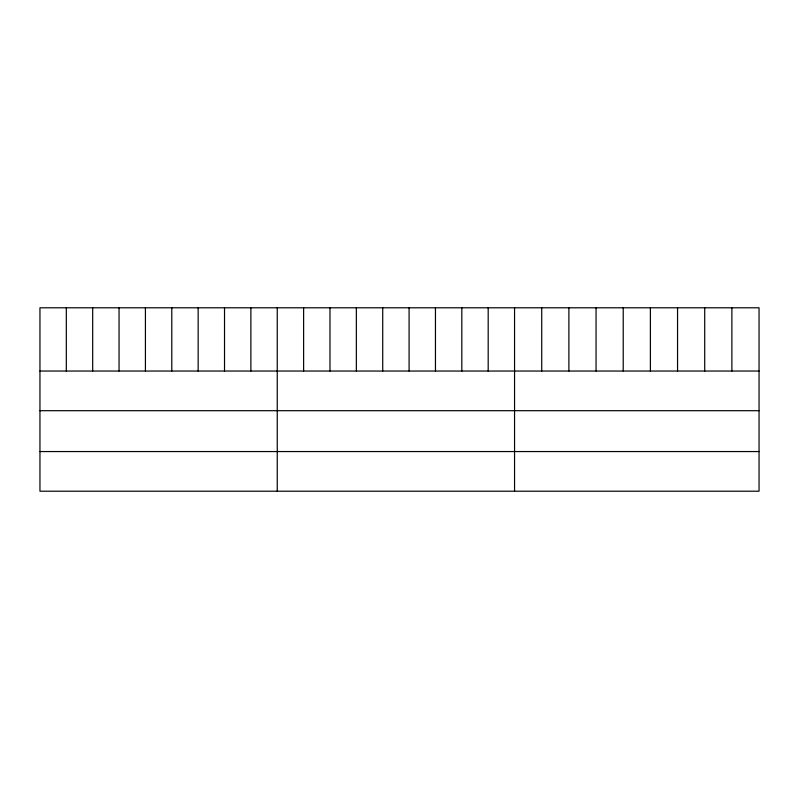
<?xml version="1.0" encoding="UTF-8"?>
<svg xmlns="http://www.w3.org/2000/svg" width="799" height="799" viewBox="0 0 799 799"><rect width="100%" height="100%" fill="white"/><g stroke="black" fill="none" stroke-linecap="round" stroke-linejoin="round"><path stroke-width="1.2" d="M759.05 371.036L759.05 491.205L39.95 491.205L39.95 307.795L759.05 307.795L759.05 371.036L39.95 371.036M39.95 410.696L759.05 410.696M39.95 451.555L759.05 451.555M731.884 307.795L731.884 371.036M704.718 307.795L704.718 371.036M677.552 307.795L677.552 371.036M650.386 307.795L650.386 371.036M623.22 307.795L623.22 371.036M596.054 307.795L596.054 371.036M568.888 307.795L568.888 371.036M541.722 307.795L541.722 371.036M514.556 307.795L514.556 491.205M488.189 307.795L488.189 371.036M461.822 307.795L461.822 371.036M435.455 307.795L435.455 371.036M409.088 307.795L409.088 371.036M382.721 307.795L382.721 371.036M356.354 307.795L356.354 371.036M329.987 307.795L329.987 371.036M303.62 307.795L303.62 371.036M277.253 307.795L277.253 491.205M250.886 307.795L250.886 371.036M224.519 307.795L224.519 371.036M198.152 307.795L198.152 371.036M171.785 307.795L171.785 371.036M145.418 307.795L145.418 371.036M119.051 307.795L119.051 371.036M92.684 307.795L92.684 371.036M66.317 307.795L66.317 371.036"/></g></svg>
